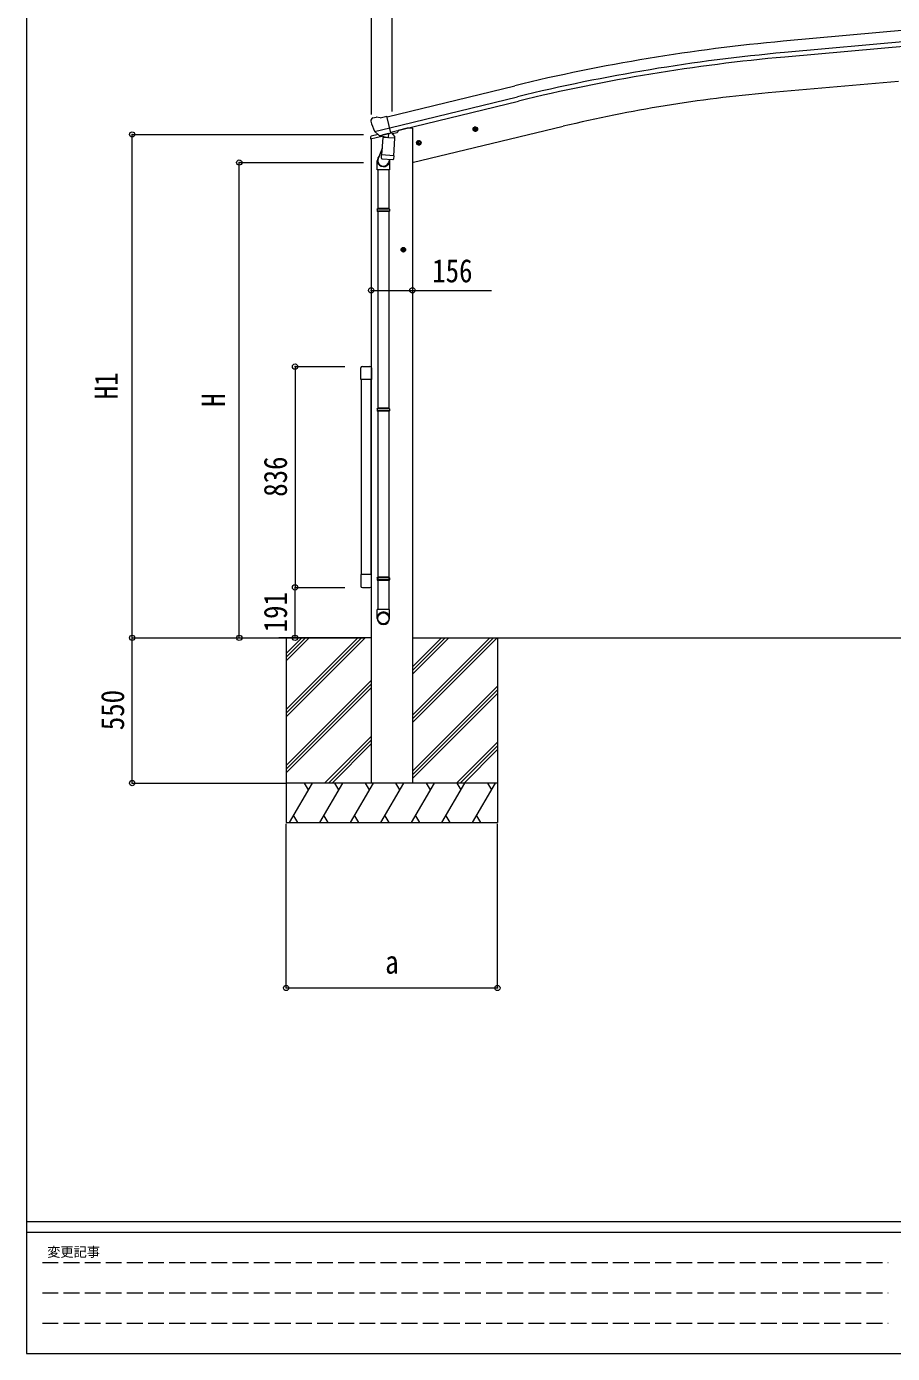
# Model space of a CAD drawing. Units: millimetres at full size. Extents: x -5590 to 5652, y -3902 to 3858.
# Drawn here: x -5590 to -2312, y -3902 to 1124 of the extents above; entities that cross this region are included whole.
import ezdxf
from ezdxf.enums import TextEntityAlignment as Align

# ---------------------------------------------------------------- set-up
doc = ezdxf.new("R2010")
doc.units = ezdxf.units.MM
doc.header["$LTSCALE"] = 20
doc.header["$PDMODE"] = 32
doc.header["$PDSIZE"] = 20
doc.linetypes.add('DASHED3', pattern=[4, 3, -1])
for name, color, linetype, lineweight in [('0-0_0', 7, 'Continuous', 9), ('0-1_本体', 4, 'Continuous', 9), ('0-2_部品', 7, 'Continuous', 9), ('0-A_寸法', 6, 'Continuous', 9), ('1-1_GLASS', 4, 'Continuous', 9), ('1-2_GLASS_SEAL', 7, 'Continuous', 9), ('1-A', 6, 'Continuous', 9), ('F-0_240', 7, 'Continuous', 9)]:
    doc.layers.add(name, color=color, linetype=linetype, lineweight=lineweight)
doc.styles.add('ＭＳ ゴシック', font='')
doc.styles.get('ＭＳ ゴシック').set_extended_font_data('MS Gothic')

msp = doc.modelspace()

# ---------------------------------------------------------------- linework, layer by layer
at = {"layer": '0-0_0'}
for p, q in [((-4285.44, -1191.39), (-4635.74, -1191.39)), ((-4607.69, -1250.76), (-4548.32, -1191.39)), ((-4607.69, -1264.9), (-4534.18, -1191.39)), ((-4607.69, -1279.05), (-4520.04, -1191.39)), ((-4607.69, -1462.89), (-4336.19, -1191.39)), ((-4607.69, -1491.18), (-4307.9, -1191.39)), ((-4607.69, -1477.04), (-4322.04, -1191.39)), ((-4129.94, -1191.39), (-2142.11, -1191.39)), ((-4129.69, -1484.37), (-3836.71, -1191.39)), ((-4129.69, -1512.66), (-3808.43, -1191.39)), ((-4129.69, -1498.51), (-3822.57, -1191.39)), ((-4129.69, -1301.26), (-4019.82, -1191.39)), ((-4129.69, -1329.55), (-3991.54, -1191.39)), ((-4129.69, -1315.4), (-4005.68, -1191.39)), ((-3807.69, -1191.39), (-3807.69, -1891.39)), ((-4607.69, -1675.03), (-4285.69, -1353.03)), ((-4607.69, -1689.17), (-4285.69, -1367.17)), ((-4607.69, -1703.31), (-4285.69, -1381.31)), ((-4129.69, -1696.5), (-3807.69, -1374.51)), ((-4129.69, -1710.64), (-3807.69, -1388.65)), ((-4129.69, -1724.79), (-3807.69, -1402.79)), ((-4461.93, -1741.39), (-4285.69, -1565.16)), ((-4447.78, -1741.39), (-4285.69, -1579.3)), ((-4433.64, -1741.39), (-4285.69, -1593.44)), ((-3962.45, -1741.39), (-3807.69, -1586.64)), ((-3948.31, -1741.39), (-3807.69, -1600.78)), ((-4285.44, -1641.39), (-4285.44, -1741.39)), ((-3934.16, -1741.39), (-3807.69, -1614.92)), ((-3807.69, -1741.39), (-4607.69, -1741.39)), ((-4594.99, -1891.39), (-4508.38, -1741.39)), ((-4523.38, -1767.38), (-4538.39, -1741.39)), ((-4479.52, -1891.39), (-4392.91, -1741.39)), ((-4407.91, -1767.38), (-4422.92, -1741.39)), ((-4364.05, -1891.39), (-4277.44, -1741.39)), ((-4292.44, -1767.38), (-4307.45, -1741.39)), ((-4248.58, -1891.39), (-4161.97, -1741.39)), ((-4176.97, -1767.38), (-4191.98, -1741.39)), ((-4133.11, -1891.39), (-4046.5, -1741.39)), ((-4061.5, -1767.38), (-4076.5, -1741.39)), ((-4017.64, -1891.39), (-3931.03, -1741.39)), ((-3961.03, -1741.39), (-3946.03, -1767.38)), ((-3902.17, -1891.39), (-3815.56, -1741.39)), ((-3845.56, -1741.39), (-3830.56, -1767.38)), ((-4579.99, -1865.41), (-4564.99, -1891.39)), ((-4464.52, -1865.41), (-4449.52, -1891.39)), ((-4349.05, -1865.41), (-4334.05, -1891.39)), ((-4233.58, -1865.41), (-4218.58, -1891.39)), ((-4118.11, -1865.41), (-4103.11, -1891.39)), ((-4002.64, -1865.42), (-3987.64, -1891.39)), ((-3887.17, -1865.42), (-3872.17, -1891.39))]:
    msp.add_line(p, q, dxfattribs=at)
msp.add_lwpolyline([(-4607.69, -1191.39), (-4607.69, -1891.39), (-3807.69, -1891.39)], dxfattribs=at)
at = {"layer": '0-1_本体'}
for p, q in [((-2248.62, 1110.95), (-2725.56, 1067.9)), ((-2244.92, 1068.11), (-2721.7, 1025.12)), ((-2243.39, 1051.14), (-2720.17, 1008.14)), ((-2289.62, 915.26), (-2782.94, 872.1)), ((-4225.42, 782.19), (-3742.49, 899.5)), ((-4215.39, 740.43), (-3732.35, 857.76)), ((-4211.41, 723.86), (-3728.33, 841.19)), ((-4130.04, 608.58), (-3558.58, 745.78)), ((-4129.69, 738.24), (-4129.69, -1741.39)), ((-4285.69, 698.65), (-4285.69, -1741.39))]:
    msp.add_line(p, q, dxfattribs=at)
msp.add_lwpolyline([(-4129.69, 738.24), (-4149.69, 738.24), (-4183.2, 730.19)], dxfattribs=at)
for centre, radius, start, end in [((-2100.96, -5858.55), 6954.55, 95.15276, 103.65276), ((-2100.96, -5858.55), 6911.6, 95.15276, 103.65276), ((-2100.96, -5858.55), 6894.55, 95.15276, 103.65276), ((-2320.84, -4409.78), 5302.05, 95, 103.5)]:
    msp.add_arc(centre, radius, start, end, dxfattribs=at)
at = {"layer": '0-2_部品'}
for p, q in [((-4286.89, 766.67), (-4286.61, 765.52)), ((-4282.67, 775.24), (-4286.53, 768.95)), ((-4279.57, 777.49), (-4266.39, 780.66)), ((-4251.83, 777.98), (-4265.09, 780.68)), ((-4251.83, 777.98), (-4225.9, 784.21)), ((-4288.01, 698.33), (-4245.31, 708.59)), ((-4288.01, 705.23), (-4288.01, 698.33)), ((-4259.51, 714.43), (-4285.71, 708.14)), ((-4272.83, 726.36), (-4215.33, 740.17)), ((-4255.98, 711.45), (-4272.36, 725.94)), ((-4253.27, 710.88), (-4245.75, 712.69)), ((-4252.44, 710.99), (-4250.91, 711.36)), ((-4250.91, 711.36), (-4214.2, 720.17)), ((-4249.07, 711.13), (-4249.12, 710.39)), ((-4248.36, 709.35), (-4222.55, 702.91)), ((-4241.45, 704), (-4246.12, 637.16)), ((-4195.76, 700.81), (-4241.45, 704)), ((-4239.67, 707.18), (-4239.9, 703.89)), ((-4220.15, 718.35), (-4221.18, 703.74)), ((-4214.2, 720.17), (-4212.67, 720.54)), ((-4211.12, 722.64), (-4210.18, 722.57)), ((-4210.18, 722.57), (-4196.86, 707.26)), ((-4206.18, 717.98), (-4187.29, 722.52)), ((-4196.86, 707.26), (-4197.31, 700.91)), ((-4183.46, 730.69), (-4183.46, 727.38)), ((-3901.21, 732.42), (-3881.76, 737.09)), ((-3896.65, 740.2), (-3898.78, 733.01)), ((-3889.35, 741.96), (-3896.65, 740.2)), ((-3889.15, 725.04), (-3893.82, 744.48)), ((-3884.19, 736.51), (-3889.35, 741.96)), ((-3886.32, 729.31), (-3884.19, 736.51)), ((-4244.39, 661.93), (-4259.08, 623.38)), ((-4200.43, 633.97), (-4195.76, 700.81)), ((-4115.13, 681.07), (-4095.68, 685.74)), ((-4110.57, 688.85), (-4112.7, 681.65)), ((-4103.27, 690.6), (-4110.57, 688.85)), ((-4103.07, 673.68), (-4107.74, 693.12)), ((-4098.11, 685.15), (-4103.27, 690.6)), ((-4100.24, 677.96), (-4098.11, 685.15)), ((-4262.45, 581.3), (-4262.45, 615.65)), ((-4246.98, 624.7), (-4246.11, 637.16)), ((-4246.58, 623.34), (-4246.59, 623.34)), ((-4200.43, 633.97), (-4246.12, 637.16)), ((-4245.14, 622.56), (-4203.44, 619.64)), ((-4215.05, 620.46), (-4219.6, 609.14)), ((-4216.45, 615.95), (-4216.45, 581.3)), ((-4200.45, 633.97), (-4201.33, 621.27)), ((-4216.45, 581.3), (-4262.45, 581.3)), ((-4260.45, 581.3), (-4260.45, 434.6)), ((-4218.45, 581.3), (-4218.45, 434.6)), ((-4262.45, 432.6), (-4261.45, 434.6)), ((-4216.45, 432.6), (-4262.45, 432.6)), ((-4216.45, 424.6), (-4262.45, 424.6)), ((-4217.45, 434.6), (-4261.45, 434.6)), ((-4217.45, 422.6), (-4261.45, 422.6)), ((-4260.45, 422.6), (-4260.45, -321.59)), ((-4218.45, 422.6), (-4218.45, -321.59)), ((-4216.45, 432.6), (-4217.45, 434.6)), ((-4216.45, 424.6), (-4217.45, 422.6)), ((-4216.45, 432.6), (-4216.45, 424.6)), ((-4153.94, 278.49), (-4173.94, 278.49)), ((-4163.94, 285.99), (-4170.44, 282.24)), ((-4170.44, 282.24), (-4170.44, 274.73)), ((-4170.44, 274.73), (-4163.94, 270.98)), ((-4163.94, 268.49), (-4163.94, 288.49)), ((-4157.44, 282.24), (-4163.94, 285.99)), ((-4262.45, -323.59), (-4261.45, -321.59)), ((-4216.45, -323.59), (-4262.45, -323.59)), ((-4216.45, -331.59), (-4262.45, -331.59)), ((-4217.45, -321.59), (-4261.45, -321.59)), ((-4217.45, -333.59), (-4261.45, -333.59)), ((-4260.45, -333.59), (-4260.45, -1083.78)), ((-4218.45, -333.59), (-4218.45, -1083.78)), ((-4216.45, -323.59), (-4217.45, -321.59)), ((-4216.45, -331.59), (-4217.45, -333.59)), ((-4216.45, -323.59), (-4216.45, -331.59)), ((-4262.45, -963.78), (-4261.45, -961.78)), ((-4216.45, -963.78), (-4262.45, -963.78)), ((-4216.45, -971.78), (-4262.45, -971.78)), ((-4217.45, -961.78), (-4261.45, -961.78)), ((-4217.45, -973.78), (-4261.45, -973.78)), ((-4260.45, -973.78), (-4260.45, -1083.78)), ((-4218.45, -973.78), (-4218.45, -1083.78)), ((-4216.45, -963.78), (-4217.45, -961.78)), ((-4216.45, -971.78), (-4217.45, -973.78)), ((-4216.45, -963.78), (-4216.45, -971.78)), ((-4262.45, -1117.92), (-4262.45, -1083.78)), ((-4216.45, -1083.78), (-4262.45, -1083.78)), ((-4216.45, -1117.92), (-4216.45, -1083.78))]:
    msp.add_line(p, q, dxfattribs=at)
for points in [[(-4220.47, 718.76), (-4210.75, 721.09), (-4225.9, 784.21)], [(-4273.1, 726.94), (-4272.52, 726.09), (-4272.36, 725.94)], [(-4220.47, 718.76), (-4220.71, 718.61), (-4245.47, 712.66), (-4245.75, 712.69)], [(-3898.78, 733.01), (-3893.62, 727.56), (-3886.32, 729.31)], [(-4112.7, 681.65), (-4107.54, 676.2), (-4100.24, 677.96)], [(-4262.45, 432.6), (-4262.45, 424.6), (-4261.45, 422.6)], [(-4163.94, 270.98), (-4157.44, 274.73), (-4157.44, 282.24)], [(-4262.45, -323.59), (-4262.45, -331.59), (-4261.45, -333.59)], [(-4262.45, -963.78), (-4262.45, -971.78), (-4261.45, -973.78)]]:
    msp.add_lwpolyline(points, dxfattribs=at)
for centre, radius in [((-3891.48, 734.76), 8.5), ((-3891.48, 734.76), 7.7), ((-3891.48, 734.76), 6.5), ((-4105.41, 683.4), 8.5), ((-4105.41, 683.4), 7.7), ((-4105.41, 683.4), 6.5), ((-4163.94, 278.49), 8.5), ((-4163.94, 278.49), 7.7), ((-4163.94, 278.49), 6.5)]:
    msp.add_circle(centre, radius, dxfattribs=at)
for centre, radius, start, end in [((-4089.81, 812.77), 202.4, 193.5, 205.09125), ((-4278.41, 772.63), 5, 103.5, 148.5), ((-4265.69, 777.74), 3, 78.5, 103.5), ((-4285.01, 705.23), 3, 103.5, 180), ((-4252.55, 711.48), 0.5, 248.23754, 283.5), ((-4249.57, 711.16), 0.5, 356, 103.5), ((-4248.12, 710.32), 1, 176, 256), ((-4222.2, 703.88), 1.03, 250.03897, 351.96569), ((-4219.56, 718.26), 0.604, 100.59842, 172.20595), ((-4212.79, 721.02), 0.5, 283.5, 318.76246), ((-4188.46, 727.38), 5, 283.5, 0), ((-4232.45, 615.65), 30, 177.45142, 180), ((-4245.04, 624.53), 1.95, 175.04017, 217.47766), ((-4245, 624.56), 2, 217.40962, 266), ((-4203.3, 621.64), 2, 266, 349.46843)]:
    msp.add_arc(centre, radius, start, end, dxfattribs=at)
for centre, major_axis, ratio, start_param, end_param in [((-4283.97, 767.38), (-1.57, -2.57), 0.99628, 4.712389, 5.4996506), ((-4253.99, 713.71), (-0.73, -2.92), 0.997631, 5.8041905, 6.6006116), ((-4253.94, 713.93), (2.63, 3.16), 0.650902, 4.0958226, 4.1686332), ((-4253.97, 713.81), (-0.73, -2.92), 0.997631, 0.3902369, 0.4789948), ((-4239.45, 615.95), (23, 0), 0.996195, 2.3585569, 6.3253237), ((-4239.45, 615.95), (21, 0), 0.996195, 2.7786684, 5.9512394), ((-4239.45, -1116.17), (-23, 0), 0.996195, 3.1415927, 6.2831853), ((-4239.45, -1117.92), (-23, 0), 0.996195, 3.1415927, 6.2831853), ((-4239.45, -1117.92), (0, -23.43), 0.981806, 4.712389, 7.8539816)]:
    msp.add_ellipse(centre, major_axis=major_axis, ratio=ratio, start_param=start_param, end_param=end_param, dxfattribs=at)
msp.add_ellipse((-4239.45, -1117.92), major_axis=(21, 0), ratio=0.996195, dxfattribs=at)
at = {"layer": '0-A_寸法'}
for p, q in [((-4285.64, 1288.42), (-4285.64, 791.11)), ((-4207.69, 1288.42), (-4207.69, 801.55)), ((-5190.53, 714.98), (-4315.22, 714.98)), ((-5190.53, -1191.39), (-5190.53, 714.98)), ((-4784.97, 608.58), (-4315.22, 608.58)), ((-4784.97, -1191.39), (-4784.97, 608.58)), ((-4285.69, 124.57), (-4129.69, 124.57)), ((-4129.69, 124.57), (-3829.69, 124.57)), ((-4574.07, -164.39), (-4385.81, -164.39)), ((-4574.07, -164.39), (-4574.07, -1000.39)), ((-4574.07, -1000.39), (-4385.81, -1000.39)), ((-5190.53, -1191.39), (-4607.69, -1191.39)), ((-5190.53, -1741.39), (-5190.53, -1191.39)), ((-4784.97, -1191.39), (-4315.22, -1191.39)), ((-4574.07, -1191.39), (-4385.81, -1191.39)), ((-5190.53, -1741.39), (-4607.69, -1741.39)), ((-4607.69, -2517.63), (-4607.69, -1895.33)), ((-3807.69, -2517.63), (-3807.69, -1895.33)), ((-4607.69, -2517.63), (-3807.69, -2517.63))]:
    msp.add_line(p, q, dxfattribs=at)
for p in [(-5190.53, 714.98), (-4784.97, 608.58), (-4285.69, 124.57), (-4129.69, 124.57), (-4574.07, -164.39), (-4574.07, -1000.39), (-5190.53, -1191.39), (-4784.97, -1191.39), (-4574.07, -1191.39), (-5190.53, -1741.39), (-4607.69, -2517.63), (-3807.69, -2517.63)]:
    msp.add_point(p, dxfattribs=at)
at = {"layer": '1-1_GLASS'}
for p, q in [((-4323.69, -212.99), (-4323.69, -951.71)), ((-4285.69, -951.59), (-4285.69, -212.99))]:
    msp.add_line(p, q, dxfattribs=at)
at = {"layer": '1-2_GLASS_SEAL'}
for p, q in [((-4324.69, -212.99), (-4324.69, -169.29)), ((-4319.19, -163.79), (-4290.19, -163.79)), ((-4284.69, -169.29), (-4284.69, -212.99)), ((-4284.19, -177.29), (-4284.69, -177.29)), ((-4284.69, -212.99), (-4324.69, -212.99)), ((-4284.19, -212.29), (-4284.69, -212.29)), ((-4324.69, -951.59), (-4324.69, -995.29)), ((-4284.69, -951.59), (-4324.69, -951.59)), ((-4284.69, -995.29), (-4284.69, -951.59)), ((-4319.19, -1000.79), (-4290.19, -1000.79))]:
    msp.add_line(p, q, dxfattribs=at)
for centre, start, end in [((-4319.19, -169.29), 90, 180), ((-4290.19, -169.29), 0, 90), ((-4319.19, -995.29), 180, 270), ((-4290.19, -995.29), 270, 0)]:
    msp.add_arc(centre, 5.5, start, end, dxfattribs=at)
at = {"layer": '1-A'}
msp.add_line((-4574.07, -1191.39), (-4574.07, -1000.39), dxfattribs=at)
at = {"layer": 'F-0_240', "color": 5}
for p, q in [((-5590.3, 3858.23), (-5590.3, -3901.77)), ((-5590.3, -3401.77), (5369.7, -3401.77)), ((-5590.3, -3441.77), (3591.86, -3441.77)), ((-5590.3, -3901.77), (5369.7, -3901.77))]:
    msp.add_line(p, q, dxfattribs=at)
at = {"layer": 'F-0_240', "color": 4, "linetype": 'DASHED3'}
for p, q in [((-5530.3, -3556.77), (-2328.14, -3556.77)), ((-5530.3, -3671.77), (-2328.14, -3671.77)), ((-5530.3, -3786.77), (-2328.14, -3786.77))]:
    msp.add_line(p, q, dxfattribs=at)

# ---------------------------------------------------------------- texts
at = {"layer": '0-A_寸法', "color": 7, "style": 'ＭＳ ゴシック', "width": 0.85}
for s, p in [('156', (-4054.69, 128.57)), ('a', (-4232.69, -2489.63))]:
    msp.add_text(s, height=87.98, dxfattribs=at).set_placement(p, align=Align.BOTTOM_LEFT)
for s, p in [('H1', (-5218.53, -288.21)), ('H', (-4812.97, -316.41)), ('836', (-4578.07, -657.39)), ('191', (-4578.07, -1170.89)), ('550', (-5194.53, -1541.39))]:
    msp.add_text(s, height=87.98, rotation=90, dxfattribs=at).set_placement(p, align=Align.BOTTOM_LEFT)
at = {"layer": 'F-0_240', "style": 'ＭＳ ゴシック'}
msp.add_text('変更記事', height=36.66, dxfattribs=at).set_placement((-5512.15, -3546.77), align=Align.BOTTOM_LEFT)

doc.saveas('drawing.dxf')
